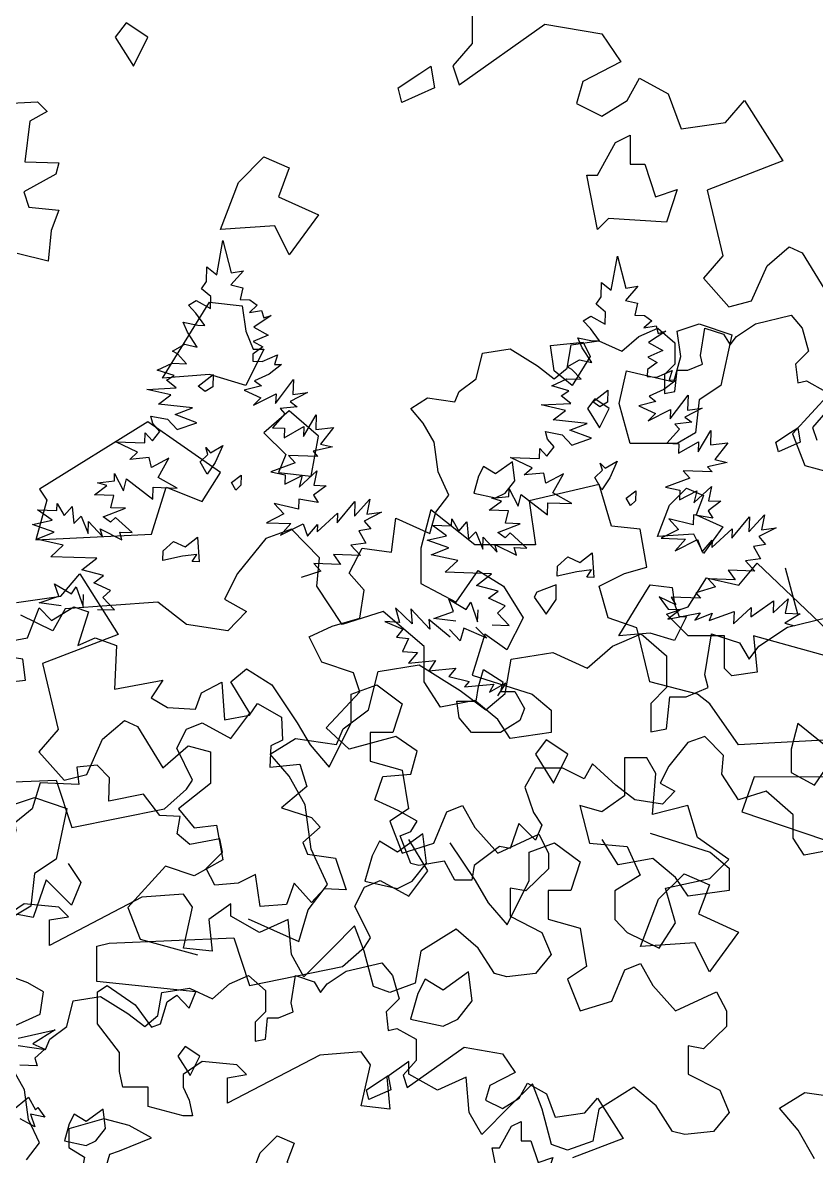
# Model space of a CAD drawing. Header units: inches. Extents: x -11 to 128, y 7 to 56.
# Drawn here: x 61.668 to 62.057, y 22.511 to 23.067 of the extents above; entities that cross this region are included whole.
import ezdxf

# ---------------------------------------------------------------- set-up
doc = ezdxf.new("R2010")
doc.units = ezdxf.units.IN
doc.header["$MEASUREMENT"] = 0
doc.layers.add('CAY', color=94, linetype='Continuous')
doc.layers.add('CAY-3', color=61, linetype='Continuous')
picture_1 = doc.add_image_def('image1.jpg', size_in_pixel=(1680, 1093))

# ---------------------------------------------------------------- blocks, each defined once
blk = doc.blocks.new('A$C76451831')
at = {"layer": 'CAY'}
for p, q in [((2471.8, 2031.9), (2478.5, 2069.3)), ((2478.5, 2069.3), (2487.7, 2034.1)), ((2460.6, 2024.6), (2461.2, 2040.4)), ((2461.2, 2040.4), (2471.8, 2031.9)), ((2500.9, 2036.3), (2487.3, 2020.9)), ((2487.7, 2034.1), (2500.9, 2036.3)), ((2455.4, 2016.6), (2460.6, 2024.6)), ((2487.3, 2020.9), (2500.3, 2017.8)), ((2500.3, 2017.8), (2497.6, 2004.7)), ((2465.5, 2008.1), (2455.4, 2016.6)), ((2465, 1995), (2465.5, 2008.1)), ((2441.2, 1998.5), (2449.5, 2003.7)), ((2449, 1990.1), (2441.2, 1998.5)), ((2449.5, 2003.7), (2465, 1995)), ((2497.6, 2004.7), (2508, 2004.3)), ((2515.9, 1998.6), (2507.5, 1990.8)), ((2507.5, 1990.8), (2520.7, 1993)), ((2508, 2004.3), (2515.9, 1998.6)), ((2520.7, 1993), (2523.1, 1984.8)), ((2459, 1976.6), (2449, 1990.1)), ((2531.4, 1987.2), (2512.4, 1974.7)), ((2523.1, 1984.8), (2531.4, 1987.2)), ((2435.1, 1980.1), (2451.3, 1976.8)), ((2440.1, 1969.1), (2435.1, 1980.1)), ((2450.4, 1952.9), (2440.1, 1969.1)), ((2451.3, 1976.8), (2459, 1976.6)), ((2512.4, 1974.7), (2527.9, 1966)), ((2423.5, 1948.4), (2437, 1956)), ((2437, 1956), (2450.4, 1952.9)), ((2527.9, 1966), (2511.8, 1958.9)), ((2511.8, 1958.9), (2522, 1953.1)), ((2428.9, 1945.4), (2423.5, 1948.4)), ((2438.9, 1934.7), (2428.9, 1945.4)), ((2511.3, 1945.3), (2511.1, 1937.6)), ((2522, 1953.1), (2511.3, 1945.3)), ((2521.5, 1937.2), (2538.1, 1944.4)), ((2538.1, 1944.4), (2535, 1934)), ((2407, 1927.6), (2423.1, 1935.2)), ((2423.1, 1935.2), (2438.9, 1934.7)), ((2511.1, 1937.6), (2521.5, 1937.2)), ((2542.7, 1933.8), (2529.2, 1923.4)), ((2535, 1934), (2542.7, 1933.8)), ((2425.3, 1922), (2407, 1927.6)), ((2417, 1916.8), (2425.3, 1922)), ((2529.2, 1923.4), (2513.1, 1916.2)), ((2395.4, 1906.7), (2427.6, 1908.3)), ((2421.9, 1900.8), (2395.4, 1906.7)), ((2427.6, 1908.3), (2417, 1916.8)), ((2520.6, 1910.5), (2501.8, 1905.7)), ((2513.1, 1916.2), (2520.6, 1910.5)), ((2536.2, 1891.4), (2555.7, 1917.4)), ((2555.7, 1917.4), (2555.1, 1901.1)), ((2408.4, 1890.4), (2421.9, 1900.8)), ((2501.8, 1905.7), (2520.1, 1897.4)), ((2512.1, 1889.5), (2536.6, 1901.8)), ((2520.1, 1897.4), (2512.1, 1889.5)), ((2536.6, 1901.8), (2536.2, 1891.4)), ((2571.1, 1903.3), (2552.1, 1893.5)), ((2555.1, 1901.1), (2571.1, 1903.3)), ((2445.4, 1886.4), (2408.4, 1890.4)), ((2426.6, 1879.3), (2445.4, 1886.4)), ((2559.6, 1887.8), (2541, 1885.8)), ((2541, 1885.8), (2546.2, 1880.1)), ((2552.1, 1893.5), (2559.6, 1887.8)), ((2402.2, 1869.3), (2399.8, 1877.6)), ((2399.8, 1877.6), (2418.2, 1874.2)), ((2409.6, 1860.9), (2402.2, 1869.3)), ((2418.2, 1874.2), (2428.7, 1862.9)), ((2450.3, 1870.4), (2426.6, 1879.3)), ((2428.7, 1862.9), (2450.3, 1870.4)), ((2546.2, 1880.1), (2532.6, 1864.8)), ((2566.7, 1855.4), (2580.6, 1878.9)), ((2580.6, 1878.9), (2580.1, 1863.1)), ((2393.3, 1848.3), (2393.7, 1859.2)), ((2393.7, 1859.2), (2401.6, 1850.7)), ((2401.6, 1850.7), (2409.6, 1860.9)), ((2532.6, 1864.8), (2545.7, 1864.3)), ((2545.3, 1853.9), (2567, 1866.3)), ((2545.7, 1864.3), (2545.3, 1853.9)), ((2567, 1866.3), (2566.7, 1855.4)), ((2580.1, 1863.1), (2599.2, 1865.2)), ((2599.2, 1865.2), (2585, 1847.1)), ((2361.6, 1849.4), (2393.3, 1848.3)), ((2385.3, 1838.2), (2361.6, 1849.4)), ((2585, 1847.1), (2598.4, 1843.9)), ((2376.8, 1830.3), (2385.3, 1838.2)), ((2398.2, 1832.3), (2376.8, 1830.3)), ((2400.5, 1821.3), (2398.2, 1832.3)), ((2581.8, 1833.6), (2550.1, 1834.7)), ((2550.1, 1834.7), (2557.5, 1826.7)), ((2598.4, 1843.9), (2577, 1839.2)), ((2577, 1839.2), (2581.8, 1833.6)), ((2419.5, 1831.5), (2400.5, 1821.3)), ((2407.9, 1810.6), (2419.5, 1831.5)), ((2557.5, 1826.7), (2530.9, 1816.8)), ((2360.1, 1806.9), (2360.4, 1815)), ((2360.4, 1815), (2370.2, 1796.1)), ((2370.2, 1796.1), (2373.4, 1809.1)), ((2373.4, 1809.1), (2402, 1786.8)), ((2428.8, 1799), (2407.9, 1810.6)), ((2530.9, 1816.8), (2546.6, 1813.5)), ((2546.6, 1813.5), (2546.3, 1803.1)), ((2546.3, 1803.1), (2565.2, 1812.8)), ((2562, 1799.8), (2581.2, 1817.7)), ((2565.2, 1812.8), (2562, 1799.8)), ((2581.2, 1817.7), (2577.9, 1802)), ((2338.3, 1791.8), (2351.8, 1801.7)), ((2341.5, 1804.8), (2360.1, 1806.9)), ((2351.8, 1801.7), (2341.5, 1804.8)), ((2402, 1786.8), (2402.5, 1799.9)), ((2402.5, 1799.9), (2428.8, 1799)), ((2591.5, 1801.5), (2577.6, 1791.1)), ((2577.9, 1802), (2591.5, 1801.5)), ((2297.4, 1774.6), (2297.7, 1782.3)), ((2297.7, 1782.3), (2305.3, 1768.9)), ((2359.6, 1791), (2338.3, 1791.8)), ((2356.4, 1777.5), (2359.6, 1791)), ((2561.2, 1775.8), (2534.7, 1782.2)), ((2534.7, 1782.2), (2545.1, 1770.9)), ((2561.5, 1786.7), (2561.2, 1775.8)), ((2582.7, 1783.2), (2561.5, 1786.7)), ((2577.6, 1791.1), (2582.7, 1783.2)), ((2603.3, 1761.2), (2622.6, 1784.5)), ((2622.1, 1768.2), (2639, 1786.7)), ((2622.6, 1784.5), (2622.1, 1768.2)), ((2639, 1786.7), (2635.8, 1770.5)), ((2292, 1763.9), (2276.1, 1775.3)), ((2276.1, 1775.3), (2297.4, 1774.6)), ((2305.3, 1768.9), (2313.9, 1779)), ((2313.9, 1779), (2315.9, 1760.3)), ((2347.9, 1767.4), (2372.2, 1777)), ((2372.2, 1777), (2356.4, 1777.5)), ((2545.1, 1770.9), (2526.2, 1761.2)), ((2581.6, 1751.1), (2603.6, 1771.6)), ((2603.6, 1771.6), (2603.3, 1761.2)), ((2651.7, 1772.6), (2632.8, 1762.9)), ((2635.8, 1770.5), (2651.7, 1772.6)), ((2270.6, 1759.2), (2292, 1763.9)), ((2294.3, 1750.7), (2270.6, 1759.2)), ((2315.9, 1760.3), (2323.9, 1768.2)), ((2323.9, 1768.2), (2331.4, 1749.4)), ((2331.4, 1749.4), (2331.9, 1762.5)), ((2331.9, 1762.5), (2347.1, 1746.1)), ((2355.9, 1761.7), (2347.9, 1767.4)), ((2361.5, 1766.9), (2355.9, 1761.7)), ((2379.5, 1750.4), (2361.5, 1766.9)), ((2526.2, 1761.2), (2552.9, 1760.2)), ((2552.9, 1760.2), (2541.6, 1747.5)), ((2541.6, 1747.5), (2566, 1759.8)), ((2566, 1759.8), (2571, 1746.5)), ((2571, 1746.5), (2581.9, 1759.2)), ((2581.9, 1759.2), (2581.6, 1751.1)), ((2632.8, 1762.9), (2640.2, 1754.5)), ((2275, 1743.2), (2294.3, 1750.7)), ((2347.1, 1746.1), (2344.7, 1754.4)), ((2344.7, 1754.4), (2368.3, 1742.7)), ((2365.9, 1750.9), (2379.5, 1750.4)), ((2368.3, 1742.7), (2365.9, 1750.9)), ((2640.2, 1754.5), (2627, 1752.2)), ((2627, 1752.2), (2634.6, 1738.8)), ((2304.2, 1736.7), (2275, 1743.2)), ((2290.6, 1724.1), (2304.2, 1736.7)), ((2634.6, 1738.8), (2618.3, 1736.6)), ((2618.3, 1736.6), (2628.7, 1725.4)), ((1870.8, 1698), (1891.4, 1722.2)), ((1891.4, 1722.2), (1933.3, 1656.1)), ((2340.9, 1722.3), (2290.6, 1724.1)), ((2324.6, 1709.7), (2340.9, 1722.3)), ((2628.7, 1725.4), (2599.3, 1726.4)), ((2599.3, 1726.4), (2607.1, 1715.7)), ((2348.4, 1703.5), (2324.6, 1709.7)), ((2585.5, 1708.3), (2564, 1701.4)), ((2577.7, 1716.8), (2585.5, 1708.3)), ((2607.1, 1715.7), (2577.7, 1716.8)), ((1822.5, 1690.9), (1870.8, 1698)), ((2337.7, 1695.7), (2348.4, 1703.5)), ((2356, 1687.3), (2337.7, 1695.7)), ((2524, 1697.3), (2533.9, 1683.8)), ((2542.3, 1688.5), (2524, 1697.3)), ((2569.2, 1695.7), (2537.1, 1696.9)), ((2537.1, 1696.9), (2542.3, 1688.5)), ((2564, 1701.4), (2569.2, 1695.7)), ((2236.3, 1685.2), (2240.6, 1669.3)), ((2254.4, 1667.9), (2236.3, 1685.2)), ((2252.8, 1684.1), (2254.4, 1667.9)), ((2273.6, 1662), (2252.8, 1684.1)), ((2294.6, 1694.5), (2313.2, 1683.4)), ((2299.6, 1681.1), (2294.6, 1694.5)), ((2313.2, 1683.4), (2318.5, 1691.4)), ((2318.5, 1691.4), (2325.9, 1669.8)), ((2347.5, 1679.5), (2356, 1687.3)), ((2547.5, 1683.4), (2533.6, 1673)), ((2533.9, 1683.8), (2547.5, 1683.4)), ((2605.4, 1667.7), (2624.6, 1685.6)), ((2624.3, 1675.2), (2648.9, 1693)), ((2624.6, 1685.6), (2624.3, 1675.2)), ((2648.4, 1679.8), (2664.8, 1695.1)), ((2648.9, 1693), (2648.4, 1679.8)), ((2664.8, 1695.1), (2661.6, 1679.4)), ((2272.6, 1672.4), (2273.6, 1662)), ((2295.9, 1653.3), (2272.6, 1672.4)), ((2278, 1673.7), (2299.6, 1681.1)), ((2301.9, 1670.6), (2278, 1673.7)), ((2325.9, 1669.8), (2326.4, 1682.9)), ((2360.2, 1665.9), (2347.5, 1679.5)), ((2533.6, 1673), (2568.7, 1679.9)), ((2568.7, 1679.9), (2563, 1671.9)), ((2563, 1671.9), (2581.8, 1679.4)), ((2578.8, 1671.4), (2605.9, 1681.3)), ((2581.8, 1679.4), (2578.8, 1671.4)), ((2605.9, 1681.3), (2605.4, 1667.7)), ((2677.9, 1678.8), (2661.2, 1668.5)), ((2661.6, 1679.4), (2677.9, 1678.8)), ((2664.3, 1664.1), (2722.6, 1678.3)), ((2224.6, 1670.4), (2244.1, 1661.9)), ((2240.6, 1669.3), (2224.6, 1670.4)), ((2244.1, 1661.9), (2237.2, 1653)), ((2306.7, 1649.3), (2295.1, 1661.4)), ((2310.8, 1662.9), (2306.7, 1649.3)), ((2336, 1652.2), (2310.8, 1662.9)), ((2323.9, 1664.2), (2336, 1652.2)), ((2341.7, 1666.5), (2360.2, 1665.9)), ((2633, 1643.5), (2664.3, 1664.1)), ((2661.2, 1668.5), (2672, 1665.4)), ((1933.3, 1656.1), (1850.8, 1624.3)), ((2237.2, 1653), (2250.5, 1651.6)), ((2250.5, 1651.6), (2243.7, 1637.7)), ((2473.2, 1643.5), (2504.5, 1657)), ((2504.5, 1657), (2532.2, 1632.9)), ((2574, 1612.2), (2581.1, 1657)), ((2581.1, 1657), (2611.8, 1647)), ((2611.8, 1647), (2622.4, 1629.3)), ((2243.7, 1637.7), (2260.2, 1636.6)), ((2260.2, 1636.6), (2250.4, 1624.7)), ((2362.4, 1629.3), (2407.8, 1636.4)), ((2407.8, 1636.4), (2445.5, 1619.3)), ((2445.5, 1619.3), (2473.2, 1643.5)), ((2622.4, 1629.3), (2633, 1643.5)), ((1850.8, 1624.3), (1867.9, 1552.3)), ((2217.3, 1615.8), (2262.1, 1622.8)), ((2250.4, 1624.7), (2279.7, 1627.6)), ((2262.1, 1622.8), (2306.9, 1595.1)), ((2279.7, 1627.6), (2272.6, 1616.4)), ((2355.9, 1591.6), (2362.4, 1629.3)), ((2532.2, 1632.9), (2532.2, 1598.1)), ((2206.7, 1573.9), (2217.3, 1615.8)), ((2272.6, 1616.4), (2301.9, 1619.3)), ((2301.9, 1619.3), (2294.6, 1610.4)), ((2294.6, 1610.4), (2316.5, 1604.8)), ((2577.6, 1598.1), (2574, 1612.2)), ((2316.5, 1604.8), (2311.6, 1598.8)), ((2311.6, 1598.8), (2343.6, 1601.9)), ((2339, 1593.3), (2356.7, 1603.2)), ((2343.6, 1601.9), (2339, 1593.3)), ((2356.7, 1603.2), (2347.6, 1589.1)), ((2532.2, 1598.1), (2515.1, 1580.9)), ((2553.4, 1588), (2577.6, 1598.1)), ((2306.9, 1595.1), (2334.7, 1573.9)), ((2334.7, 1573.9), (2355.9, 1591.6)), ((2532.2, 1553.2), (2535.7, 1588)), ((2535.7, 1588), (2553.4, 1588)), ((2179, 1553.2), (2206.7, 1573.9)), ((2515.1, 1580.9), (2515.1, 1549.7)), ((1916.2, 1541.7), (1940.4, 1562.3)), ((1940.4, 1562.3), (1954.5, 1555.8)), ((1867.9, 1552.3), (1846.6, 1528.1)), ((1954.5, 1555.8), (1982.2, 1510.4)), ((2171.9, 1536.1), (2179, 1553.2)), ((2515.1, 1549.7), (2532.2, 1553.2)), ((1899.1, 1503.3), (1916.2, 1541.7)), ((2099.4, 1525.5), (2127.1, 1542.6)), ((2127.1, 1542.6), (2171.9, 1536.1)), ((1846.6, 1528.1), (1874.3, 1496.9)), ((1982.2, 1510.4), (2010, 1534.6)), ((2010, 1534.6), (2034.1, 1528.1)), ((2034.1, 1528.1), (2034.1, 1493.3)), ((2120, 1501.3), (2099.4, 1525.5)), ((1874.3, 1496.9), (1899.1, 1503.3)), ((2137.7, 1470.1), (2120, 1501.3)), ((2034.1, 1493.3), (1999.3, 1465.6)), ((1999.3, 1465.6), (2016.4, 1445)), ((2144.2, 1421.7), (2137.7, 1470.1)), ((2016.4, 1445), (2040.6, 1447.9)), ((2040.6, 1447.9), (2047.7, 1410.1)), ((2161.9, 1383.3), (2144.2, 1421.7)), ((1985.2, 1403.1), (1943.9, 1358.2)), ((2016.4, 1392.5), (1985.2, 1403.1)), ((2047.7, 1410.1), (2016.4, 1392.5)), ((2140.7, 1355.6), (2161.9, 1383.3)), ((1943.9, 1358.2), (1957.5, 1323.4)), ((2130.6, 1320.8), (2140.7, 1355.6)), ((2075.2, 1345.6), (2130.6, 1320.8)), ((1957.5, 1323.4), (2020, 1306.3)), ((5943, 1269.4), (5949.7, 1306.8)), ((5949.7, 1306.8), (5958.9, 1271.5)), ((5931.9, 1262.1), (5932.4, 1277.9)), ((5932.4, 1277.9), (5943, 1269.4)), ((5972.1, 1273.8), (5958.5, 1258.4)), ((5958.9, 1271.5), (5972.1, 1273.8)), ((5926.6, 1254.1), (5931.9, 1262.1)), ((5936.7, 1245.6), (5926.6, 1254.1)), ((5958.5, 1258.4), (5971.5, 1255.2)), ((5971.5, 1255.2), (5968.8, 1242.2)), ((5912.4, 1236), (5920.7, 1241.1)), ((5920.7, 1241.1), (5936.3, 1232.4)), ((5936.3, 1232.4), (5936.7, 1245.6)), ((5968.8, 1242.2), (5979.2, 1241.8)), ((5979.2, 1241.8), (5987.1, 1236.1)), ((5920.2, 1227.6), (5912.4, 1236)), ((5930.2, 1214.1), (5920.2, 1227.6)), ((5987.1, 1236.1), (5978.7, 1228.2)), ((5978.7, 1228.2), (5991.9, 1230.5)), ((5991.9, 1230.5), (5994.4, 1222.3)), ((5906.3, 1217.6), (5922.5, 1214.3)), ((5911.3, 1206.6), (5906.3, 1217.6)), ((5922.5, 1214.3), (5930.2, 1214.1)), ((6002.6, 1224.7), (5983.6, 1212.2)), ((5994.4, 1222.3), (6002.6, 1224.7)), ((5921.6, 1190.3), (5911.3, 1206.6)), ((5999.1, 1203.5), (5983, 1196.4)), ((5983.6, 1212.2), (5999.1, 1203.5)), ((5894.8, 1185.8), (5908.2, 1193.5)), ((5908.2, 1193.5), (5921.6, 1190.3)), ((5993.3, 1190.6), (5982.6, 1182.8)), ((5983, 1196.4), (5993.3, 1190.6)), ((5900.1, 1182.9), (5894.8, 1185.8)), ((5910.1, 1172.2), (5900.1, 1182.9)), ((5982.6, 1182.8), (5982.3, 1175.1)), ((5992.7, 1174.7), (6009.3, 1181.8)), ((6009.3, 1181.8), (6006.2, 1171.5)), ((5878.2, 1165.1), (5894.3, 1172.7)), ((5896.6, 1159.5), (5878.2, 1165.1)), ((5894.3, 1172.7), (5910.1, 1172.2)), ((5982.3, 1175.1), (5992.7, 1174.7)), ((6013.9, 1171.3), (6000.4, 1160.8)), ((6006.2, 1171.5), (6013.9, 1171.3)), ((5888.2, 1154.3), (5896.6, 1159.5)), ((5898.8, 1145.8), (5888.2, 1154.3)), ((6000.4, 1160.8), (5984.3, 1153.7)), ((5984.3, 1153.7), (5991.8, 1148)), ((6007.4, 1128.9), (6026.9, 1154.9)), ((6026.9, 1154.9), (6026.3, 1138.6)), ((5866.6, 1144.2), (5898.8, 1145.8)), ((5893.1, 1138.3), (5866.6, 1144.2)), ((5991.8, 1148), (5973, 1143.2)), ((5973, 1143.2), (5991.3, 1134.9)), ((5983.3, 1127), (6007.8, 1139.3)), ((6007.8, 1139.3), (6007.4, 1128.9)), ((6042.3, 1140.8), (6023.3, 1131)), ((6026.3, 1138.6), (6042.3, 1140.8)), ((5879.6, 1127.9), (5893.1, 1138.3)), ((5916.6, 1123.9), (5879.6, 1127.9)), ((5991.3, 1134.9), (5983.3, 1127)), ((6023.3, 1131), (6030.9, 1125.3)), ((5871, 1115), (5889.4, 1111.7)), ((5873.4, 1106.8), (5871, 1115)), ((5897.8, 1116.8), (5916.6, 1123.9)), ((5921.5, 1107.8), (5897.8, 1116.8)), ((6017.4, 1117.6), (6003.8, 1102.2)), ((6030.9, 1125.3), (6012.2, 1123.3)), ((6012.2, 1123.3), (6017.4, 1117.6)), ((6037.9, 1092.9), (6051.8, 1116.4)), ((6051.8, 1116.4), (6051.3, 1100.6)), ((5880.8, 1098.4), (5873.4, 1106.8)), ((5889.4, 1111.7), (5899.9, 1100.4)), ((5899.9, 1100.4), (5921.5, 1107.8)), ((6003.8, 1102.2), (6016.9, 1101.8)), ((6016.5, 1091.4), (6038.3, 1103.8)), ((6016.9, 1101.8), (6016.5, 1091.4)), ((6038.3, 1103.8), (6037.9, 1092.9)), ((6051.3, 1100.6), (6070.4, 1102.6)), ((6070.4, 1102.6), (6056.2, 1084.5)), ((5864.5, 1085.8), (5864.9, 1096.7)), ((5864.9, 1096.7), (5872.8, 1088.2)), ((5872.8, 1088.2), (5880.8, 1098.4)), ((5856.5, 1075.7), (5832.8, 1086.9)), ((5832.8, 1086.9), (5864.5, 1085.8)), ((6069.6, 1081.4), (6048.2, 1076.7)), ((6056.2, 1084.5), (6069.6, 1081.4)), ((5848, 1067.8), (5856.5, 1075.7)), ((5869.4, 1069.8), (5848, 1067.8)), ((5871.7, 1058.8), (5869.4, 1069.8)), ((5890.7, 1069), (5871.7, 1058.8)), ((5879.1, 1048.1), (5890.7, 1069)), ((6053, 1071.1), (6021.3, 1072.2)), ((6021.3, 1072.2), (6028.7, 1064.2)), ((6048.2, 1076.7), (6053, 1071.1)), ((5831.4, 1044.3), (5831.6, 1052.5)), ((5831.6, 1052.5), (5841.4, 1033.6)), ((6028.7, 1064.2), (6002.1, 1054.3)), ((6002.1, 1054.3), (6017.8, 1051)), ((6033.2, 1037.3), (6052.4, 1055.2)), ((6052.4, 1055.2), (6049.1, 1039.5)), ((5812.7, 1042.3), (5831.4, 1044.3)), ((5823, 1039.2), (5812.7, 1042.3)), ((5841.4, 1033.6), (5844.6, 1046.6)), ((5844.6, 1046.6), (5873.3, 1024.3)), ((5900, 1036.5), (5879.1, 1048.1)), ((6017.8, 1051), (6017.5, 1040.6)), ((6017.5, 1040.6), (6036.4, 1050.3)), ((6036.4, 1050.3), (6033.2, 1037.3)), ((5809.5, 1029.2), (5823, 1039.2)), ((5830.8, 1028.5), (5809.5, 1029.2)), ((5827.6, 1015), (5830.8, 1028.5)), ((5873.3, 1024.3), (5873.7, 1037.4)), ((5873.7, 1037.4), (5900, 1036.5)), ((6062.7, 1039), (6048.8, 1028.6)), ((6048.8, 1028.6), (6053.9, 1020.7)), ((6049.1, 1039.5), (6062.7, 1039)), ((5768.6, 1012.1), (5768.9, 1019.8)), ((5768.9, 1019.8), (5776.6, 1006.4)), ((5776.6, 1006.4), (5785.1, 1016.5)), ((5785.1, 1016.5), (5787.1, 997.8)), ((5843.5, 1014.5), (5827.6, 1015)), ((6005.9, 1019.7), (6016.3, 1008.4)), ((6032.4, 1013.3), (6005.9, 1019.7)), ((6032.8, 1024.2), (6032.4, 1013.3)), ((6053.9, 1020.7), (6032.8, 1024.2)), ((6074.5, 998.7), (6093.9, 1022)), ((6093.3, 1005.7), (6110.2, 1024.2)), ((6093.9, 1022), (6093.3, 1005.7)), ((6110.2, 1024.2), (6107, 1008)), ((5747.3, 1012.8), (5768.6, 1012.1)), ((5763.2, 1001.4), (5747.3, 1012.8)), ((5787.1, 997.8), (5795.1, 1005.7)), ((5795.1, 1005.7), (5802.6, 986.9)), ((5819.1, 1004.9), (5843.5, 1014.5)), ((5827.1, 999.2), (5819.1, 1004.9)), ((5832.7, 1004.4), (5827.1, 999.2)), ((5850.7, 987.9), (5832.7, 1004.4)), ((6016.3, 1008.4), (5997.4, 998.7)), ((6052.8, 988.6), (6074.8, 1009.1)), ((6074.8, 1009.1), (6074.5, 998.7)), ((6122.9, 1010.1), (6104, 1000.4)), ((6107, 1008), (6122.9, 1010.1)), ((5741.8, 996.7), (5763.2, 1001.4)), ((5765.5, 988.2), (5741.8, 996.7)), ((5802.6, 986.9), (5803.1, 1000)), ((5803.1, 1000), (5818.4, 983.6)), ((5818.4, 983.6), (5815.9, 991.8)), ((5815.9, 991.8), (5839.5, 980.1)), ((5997.4, 998.7), (6024.1, 997.7)), ((6024.1, 997.7), (6012.8, 985)), ((6012.8, 985), (6037.3, 997.3)), ((6037.3, 997.3), (6042.2, 983.9)), ((6042.2, 983.9), (6053.1, 996.7)), ((6053.1, 996.7), (6052.8, 988.6)), ((6111.4, 992), (6098.2, 989.7)), ((6104, 1000.4), (6111.4, 992)), ((5746.2, 980.7), (5765.5, 988.2)), ((5775.4, 974.2), (5746.2, 980.7)), ((5839.5, 980.1), (5837.1, 988.4)), ((5837.1, 988.4), (5850.7, 987.9)), ((6098.2, 989.7), (6105.9, 976.3)), ((5761.9, 961.5), (5775.4, 974.2)), ((6105.9, 976.3), (6089.5, 974.1)), ((6089.5, 974.1), (6099.9, 962.9)), ((5812.1, 959.8), (5761.9, 961.5)), ((5795.8, 947.2), (5812.1, 959.8)), ((6078.3, 953.2), (6048.9, 954.2)), ((6048.9, 954.2), (6056.8, 945.8)), ((6070.5, 963.9), (6078.3, 953.2)), ((6099.9, 962.9), (6070.5, 963.9)), ((5819.6, 940.9), (5795.8, 947.2)), ((5808.9, 933.2), (5819.6, 940.9)), ((6056.8, 945.8), (6035.2, 938.9)), ((5770.8, 918.6), (5765.8, 931.9)), ((5765.8, 931.9), (5784.4, 920.9)), ((5784.4, 920.9), (5789.7, 928.8)), ((5789.7, 928.8), (5797.1, 907.3)), ((5827.2, 924.8), (5808.9, 933.2)), ((5749.2, 911.2), (5770.8, 918.6)), ((5797.1, 907.3), (5797.6, 920.4)), ((5818.7, 916.9), (5827.2, 924.8)), ((5831.4, 903.4), (5818.7, 916.9)), ((5773.1, 908.1), (5749.2, 911.2)), ((5812.9, 904), (5831.4, 903.4)), ((5726.2, 435.9), (5766.8, 445)), ((5766.8, 445), (5742.3, 429.9)), ((5742.3, 429.9), (5755.2, 424.1)), ((5755.2, 424.1), (5744.5, 414)), ((5744.5, 414), (5746.9, 405.8)), ((5746.9, 405.8), (5727.9, 406.4)), ((5712.8, 351.2), (5737.6, 371.6)), ((5737.6, 371.6), (5745.2, 357.8)), ((5745.2, 357.8), (5747.6, 360.4)), ((5747.6, 360.4), (5755.4, 349.7)), ((5744.6, 339.2), (5728.6, 347.9)), ((5755.4, 349.7), (5739.6, 353)), ((5739.6, 353), (5744.6, 339.2))]:
    blk.add_line(p, q, dxfattribs=at)
for points in [[(2451.7, 1910.2), (2468, 1922.8), (2467.5, 1909.6), (2459.2, 1904.5)], [(2453.8, 1827.6), (2462.2, 1835.5), (2459.8, 1843.3), (2465, 1837.6), (2478.4, 1845.3), (2470.1, 1827), (2461.5, 1814.2)], [(2452.7, 1718.4), (2445, 1718.7), (2450.2, 1726.6), (2434.3, 1724.5), (2412.8, 1719.8), (2413.2, 1730.7), (2424.4, 1740.7), (2437.4, 1734.8), (2450.9, 1745.2)], [(2424.5, 1525.4), (2400.8, 1541.2), (2388.9, 1525.4), (2408.7, 1493.7)], [(1754.8, 1391.1), (1762.7, 1426.7), (1814.2, 1414.8), (1822.1, 1442.6), (1818.1, 1470.3), (1841.9, 1478.2), (1877.5, 1466.3), (1865.7, 1410.9), (1841.9, 1395), (1837.9, 1359.4), (1818.1, 1347.5), (1766.7, 1347.5)], [(2270.1, 1406.6), (2266.2, 1438.3), (2238.4, 1418.5), (2218.7, 1430.3), (2210.7, 1414.5), (2202.8, 1386.8), (2238.4, 1378.9), (2254.3, 1386.8)], [(2523.5, 1367), (2551.2, 1394.7), (2578.9, 1382.8), (2567, 1351.1), (2610.6, 1331.3), (2578.9, 1287.8), (2563.1, 1319.5), (2503.7, 1315.5)], [(2022.5, 1195.9), (2006.6, 1206.4), (1998.7, 1195.9), (2011.9, 1174.8)], [(2220.4, 1169.5), (2228.3, 1174.8), (2231, 1158.9), (2207.2, 1148.4), (2204.6, 1158.9)], [(5922.9, 1147.7), (5939.2, 1160.3), (5938.7, 1147.1), (5930.4, 1142)], [(1919.5, 1116.7), (1916.9, 1137.8), (1898.4, 1124.6), (1885.2, 1132.5), (1880, 1122), (1874.7, 1103.5), (1898.4, 1098.2), (1909, 1103.5)], [(2362.9, 1119.3), (2373.5, 1124.6), (2373.5, 1103.5), (2384.1, 1103.5), (2392, 1079.7), (2407.8, 1085), (2399.9, 1061.2), (2357.7, 1063.9), (2349.7, 1055.9), (2341.8, 1095.6), (2349.7, 1095.6)], [(2088.5, 1090.3), (2106.9, 1108.8), (2125.4, 1100.8), (2117.5, 1079.7), (2146.5, 1066.5), (2125.4, 1037.5), (2114.9, 1058.6), (2075.3, 1055.9)], [(5925, 1065.1), (5933.4, 1073), (5931, 1080.8), (5936.2, 1075.1), (5949.6, 1082.8), (5941.3, 1064.5), (5932.7, 1051.7)], [(5923.9, 955.9), (5916.2, 956.2), (5921.4, 964.1), (5905.5, 962), (5884.1, 957.3), (5884.4, 968.1), (5895.7, 978.2), (5908.6, 972.3), (5922.1, 982.7)]]:
    blk.add_lwpolyline(points, close=True, dxfattribs=at)
for points in [[(2492.6, 1796.8), (2487.9, 1805.1), (2498.6, 1812.9), (2498.2, 1802), (2492.6, 1796.8)], [(5704.1, 1456), (5747.4, 1458.1), (5757.9, 1447.5), (5738.9, 1437), (5733.7, 1392.7), (5770.6, 1391.6), (5767.4, 1379), (5732.6, 1360), (5737.9, 1343.1), (5770.6, 1340), (5762.2, 1317.8), (5759, 1284.1), (5725.2, 1292.5)], [(1833.2, 1082.7), (1847.4, 1101.2), (1835.6, 1126.7), (1831.3, 1159), (1819.5, 1179.8)], [(1824.2, 1207.4), (1854.1, 1203), (1858.8, 1214.4), (1877.3, 1228.2), (1884.3, 1256.1), (1914.2, 1260.8), (1944.1, 1242.4), (1962.6, 1228.2), (1976.7, 1240), (1981, 1265.2), (2011.3, 1269.9), (2036.5, 1258.5), (2054.9, 1274.6), (2075.8, 1283.7), (2094.3, 1267.5), (2094.3, 1244.3), (2082.9, 1232.9), (2082.9, 1212.1), (2094.3, 1214.4), (2096.6, 1237.6), (2108.4, 1237.6), (2124.5, 1244.3), (2122.2, 1253.8), (2126.9, 1283.7), (2147.3, 1277), (2154.4, 1265.2), (2161.5, 1274.6), (2182.3, 1288.4), (2221.2, 1297.8), (2233, 1283.7), (2240.1, 1258.5), (2225.9, 1244.3), (2228.3, 1223.9), (2237.7, 1225.8), (2258.6, 1214.4), (2258.6, 1191.2), (2244.4, 1175.1), (2249.1, 1161.4), (2311.2, 1205.4), (2352.9, 1198.3), (2366.7, 1177.9), (2339.1, 1163.7), (2334.4, 1147.6), (2352.9, 1138.5), (2371.4, 1149.9), (2380.4, 1166.1), (2401.2, 1154.7), (2410.7, 1129.1), (2442.9, 1133.8), (2456.7, 1149.9), (2484.6, 1105.9), (2429.6, 1084.7)], [(5963.8, 1034.3), (5959.1, 1042.6), (5969.8, 1050.4), (5969.4, 1039.5), (5963.8, 1034.3)]]:
    blk.add_lwpolyline(points, dxfattribs=at)
at = {"layer": 'CAY-3'}
for p, q in [((3334.6, 1166.8), (3334.6, 1131.9)), ((2655.3, 1139), (2683, 1156.1)), ((2683, 1156.1), (2727.8, 1149.6)), ((3320.4, 1087.1), (3413.6, 1153.2)), ((3413.6, 1153.2), (3476.1, 1142.6)), ((2676, 1114.8), (2655.3, 1139)), ((3476.1, 1142.6), (3496.7, 1111.9)), ((3334.6, 1131.9), (3313.3, 1107.8)), ((2693.6, 1083.6), (2676, 1114.8)), ((3313.3, 1107.8), (3320.4, 1087.1)), ((3496.7, 1111.9), (3455.4, 1090.7)), ((3455.4, 1090.7), (3448.4, 1066.5)), ((3503.8, 1070), (3517.3, 1094.2)), ((3517.3, 1094.2), (3548.6, 1077.1)), ((3548.6, 1077.1), (3562.7, 1038.8)), ((3448.4, 1066.5), (3476.1, 1052.9)), ((3476.1, 1052.9), (3503.8, 1070)), ((3611.1, 1045.8), (3631.7, 1070)), ((3631.7, 1070), (3673.6, 1003.9)), ((3562.7, 1038.8), (3611.1, 1045.8)), ((3673.6, 1003.9), (3591, 972.1)), ((3591, 972.1), (3608.1, 900.1)), ((6577.4, 899), (6564.2, 949.2)), ((3656.5, 889.5), (3680.7, 910.2)), ((3680.7, 910.2), (3694.8, 903.7)), ((3694.8, 903.7), (3722.5, 858.3)), ((3608.1, 900.1), (3586.9, 875.9)), ((3639.4, 851.2), (3656.5, 889.5)), ((3586.9, 875.9), (3614.6, 844.7)), ((3614.6, 844.7), (3639.4, 851.2)), ((3725.5, 750.9), (3684.2, 706.1)), ((3684.2, 706.1), (3697.8, 671.3)), ((3697.8, 671.3), (3760.3, 654.2)), ((6416.3, 659.8), (6481.8, 639.1)), ((3473.1, 650.6), (3396.5, 632.9)), ((3486.7, 605.2), (3473.1, 650.6)), ((6173.4, 618.5), (6152.8, 652.7)), ((6197.6, 649.2), (6225.3, 607.9)), ((6284.2, 639.1), (6312, 649.2)), ((6312, 649.2), (6339.7, 628.5)), ((6381.5, 625), (6363.8, 652.7)), ((3396.5, 632.9), (3403.5, 584.6)), ((6284.2, 607.9), (6284.2, 639.1)), ((6419.3, 632.1), (6381.5, 625)), ((6444, 611.4), (6419.3, 632.1)), ((6481.8, 639.1), (6502.4, 621.4)), ((3289.2, 622.9), (3278.5, 581)), ((3337.5, 584.6), (3289.2, 622.9)), ((5780.9, 626.5), (5794.5, 605.9)), ((6339.7, 628.5), (6329.6, 597.3)), ((6502.4, 621.4), (6502.4, 597.3)), ((5756.9, 608.7), (5742.6, 567.5)), ((5766.8, 598.8), (5756.9, 608.7)), ((6104.4, 600.8), (6121.5, 607.9)), ((6121.5, 607.9), (6152.8, 590.8)), ((6152.8, 590.8), (6173.4, 618.5)), ((6225.3, 607.9), (6239.4, 583.7)), ((6260.1, 559.5), (6284.2, 607.9)), ((6457.6, 590.8), (6444, 611.4)), ((3137, 601.7), (3109.3, 591.6)), ((3167.7, 570.4), (3137, 601.7)), ((3517.9, 601.7), (3486.7, 605.2)), ((3525, 560.4), (3517.9, 601.7)), ((5784.5, 581.1), (5766.8, 598.8)), ((5794.5, 605.9), (5784.5, 581.1)), ((6093.8, 580.2), (6104.4, 600.8)), ((6304.9, 597.3), (6304.9, 566)), ((6329.6, 597.3), (6304.9, 597.3)), ((6502.4, 597.3), (6457.6, 590.8)), ((3109.3, 591.6), (3078.1, 553.3)), ((3403.5, 584.6), (3337.5, 584.6)), ((6239.4, 583.7), (6260.1, 559.5)), ((3164.8, 539.7), (3167.7, 570.4)), ((3278.5, 581), (3278.5, 542.7)), ((5742.6, 567.5), (5725.5, 571.1)), ((6110.9, 545.4), (6093.8, 580.2)), ((3500.8, 553.3), (3525, 560.4)), ((6304.9, 566), (6339.7, 556)), ((3078.1, 553.3), (3063.9, 525.6)), ((3316.9, 522), (3341, 556.8)), ((3341, 556.8), (3368.8, 539.7)), ((3473.1, 539.7), (3500.8, 553.3)), ((5825.7, 539.8), (5961.9, 545.3)), ((5961.9, 545.3), (5979, 493.4)), ((6104.4, 535.3), (6110.9, 545.4)), ((6339.7, 556), (6346.7, 514.1)), ((3192.5, 497.8), (3164.8, 539.7)), ((3278.5, 542.7), (3316.9, 522)), ((3368.8, 539.7), (3390, 504.9)), ((3483.1, 504.9), (3473.1, 539.7)), ((5812.2, 536.3), (5825.7, 539.8)), ((5812.2, 497.9), (5812.2, 536.3)), ((6080.2, 514.1), (6104.4, 535.3)), ((2991.4, 522), (2890.2, 514.9)), ((3022.7, 497.8), (2991.4, 522)), ((3063.9, 525.6), (3088.1, 512)), ((2876.6, 490.8), (2841.8, 507.9)), ((2890.2, 514.9), (2876.6, 490.8)), ((3088.1, 512), (3067.5, 490.8)), ((3237.3, 512), (3192.5, 497.8)), ((3282.1, 473.7), (3237.3, 512)), ((5979, 493.4), (6080.2, 514.1)), ((6346.7, 514.1), (6326.1, 500.5)), ((6374.5, 476.3), (6388.6, 510.6)), ((6388.6, 510.6), (6405.7, 517.6)), ((6405.7, 517.6), (6419.3, 493.4)), ((3067.5, 490.8), (3022.7, 497.8)), ((3390, 504.9), (3372.3, 470.1)), ((3514.4, 494.3), (3483.1, 504.9)), ((5920.1, 486.4), (5812.2, 497.9)), ((6326.1, 500.5), (6339.7, 465.7)), ((3348.1, 487.2), (3334.6, 442.4)), ((3372.3, 470.1), (3348.1, 487.2)), ((3528.5, 435.3), (3514.4, 494.3)), ((5812.8, 486.4), (5823.4, 493.4)), ((5812.8, 451.6), (5812.8, 486.4)), ((5823.4, 493.4), (5854, 472.2)), ((5888.8, 475.7), (5899.4, 482.8)), ((5899.4, 482.8), (5913, 468.7)), ((5913, 468.7), (5920.1, 486.4)), ((6419.3, 493.4), (6444, 465.7)), ((6444, 465.7), (6488.8, 486.4)), ((6488.8, 486.4), (6499.5, 465.7)), ((3282.1, 435.3), (3282.1, 473.7)), ((5854, 472.2), (5871.7, 448)), ((5881.7, 451.6), (5888.8, 475.7)), ((6339.7, 465.7), (6374.5, 476.3)), ((6499.5, 465.7), (6499.5, 448.6)), ((3071, 435.3), (3088.1, 449.5)), ((3088.1, 449.5), (3115.8, 431.8)), ((5836.9, 420.3), (5812.8, 451.6)), ((5871.7, 448), (5881.7, 451.6)), ((6499.5, 448.6), (6474.7, 424.4)), ((3091.6, 401.1), (3071, 435.3)), ((3299.8, 407.6), (3282.1, 435.3)), ((3334.6, 442.4), (3400, 421.8)), ((3580.4, 421.8), (3528.5, 435.3)), ((3115.8, 431.8), (3143.5, 390.5)), ((3202.5, 421.8), (3230.2, 431.8)), ((3202.5, 390.5), (3202.5, 421.8)), ((3230.2, 431.8), (3257.9, 411.1)), ((3400, 421.8), (3420.6, 404.1)), ((3594, 411.1), (3580.4, 421.8)), ((6100.9, 420.9), (6055.5, 417.4)), ((6110.9, 406.7), (6100.9, 420.9)), ((6457.6, 427.4), (6457.6, 396.7)), ((6474.7, 424.4), (6457.6, 427.4)), ((3257.9, 411.1), (3247.9, 379.9)), ((3337.5, 414.7), (3299.8, 407.6)), ((3362.3, 394), (3337.5, 414.7)), ((3625.2, 366.3), (3594, 411.1)), ((5836.9, 399.6), (5836.9, 420.3)), ((5927.1, 410.3), (5906.5, 396.1)), ((5964.9, 406.7), (5927.1, 410.3)), ((6055.5, 417.4), (5954.9, 364.8)), ((6152.8, 410.3), (6128.6, 393.2)), ((6152.8, 396.7), (6152.8, 410.3)), ((3071, 373.4), (3091.6, 401.1)), ((3420.6, 404.1), (3420.6, 379.9)), ((5840.5, 382.5), (5836.9, 399.6)), ((5906.5, 396.1), (5906.5, 382.5)), ((5954.9, 392.6), (5975.5, 396.1)), ((5975.5, 396.1), (5964.9, 406.7)), ((6100.9, 361.9), (6110.9, 406.7)), ((6184, 379), (6152.8, 396.7)), ((6457.6, 396.7), (6492.4, 379)), ((3022.7, 383.4), (3039.8, 390.5)), ((3039.8, 390.5), (3071, 373.4)), ((3143.5, 390.5), (3157.7, 366.3)), ((3178.3, 342.1), (3202.5, 390.5)), ((3375.8, 373.4), (3362.3, 394)), ((5954.9, 364.8), (5954.9, 392.6)), ((6128.6, 393.2), (6132.1, 358.4)), ((6215.3, 393.2), (6184, 379)), ((6218.8, 354.8), (6215.3, 393.2)), ((6287.8, 386.1), (6263.6, 361.9)), ((6298.4, 358.4), (6287.8, 386.1)), ((3012, 362.8), (3022.7, 383.4)), ((3223.1, 379.9), (3223.1, 348.6)), ((3247.9, 379.9), (3223.1, 379.9)), ((3420.6, 379.9), (3375.8, 373.4)), ((3748.8, 373.1), (3625.2, 366.3)), ((5868.2, 382.5), (5840.5, 382.5)), ((5868.2, 361.3), (5868.2, 382.5)), ((5906.5, 382.5), (5913, 368.4)), ((6398.6, 382.6), (6360.3, 358.4)), ((6422.8, 361.9), (6398.6, 382.6)), ((6492.4, 379), (6502.4, 354.8)), ((3029.1, 328), (3012, 362.8)), ((3157.7, 366.3), (3178.3, 342.1)), ((5906.5, 351.3), (5868.2, 361.3)), ((5913, 368.4), (5916.5, 351.3)), ((6132.1, 358.4), (6100.9, 361.9)), ((6263.6, 361.9), (6232.4, 330.6)), ((6440.5, 334.2), (6422.8, 361.9)), ((3223.1, 348.6), (3257.9, 338.6)), ((5916.5, 351.3), (5906.5, 351.3)), ((6232.4, 330.6), (6218.8, 354.8)), ((6308.4, 320), (6298.4, 358.4)), ((6360.3, 358.4), (6353.8, 323.6)), ((6502.4, 354.8), (6485.3, 334.2)), ((3257.9, 338.6), (3265, 296.7)), ((6454.1, 330.6), (6440.5, 334.2)), ((6485.3, 334.2), (6454.1, 330.6)), ((2744, 322.4), (2880.2, 328)), ((2880.2, 328), (2897.3, 276)), ((3022.7, 317.9), (3029.1, 328)), ((6353.8, 323.6), (6326.1, 313.5)), ((2998.5, 296.7), (3022.7, 317.9)), ((6326.1, 313.5), (6308.4, 320)), ((3306.9, 293.2), (3323.9, 300.2)), ((3323.9, 300.2), (3337.5, 276.1)), ((2897.3, 276), (2998.5, 296.7)), ((3265, 296.7), (3244.4, 283.1)), ((3292.7, 259), (3306.9, 293.2)), ((3244.4, 283.1), (3257.9, 248.3)), ((3337.5, 276.1), (3362.3, 248.3)), ((3362.3, 248.3), (3407.1, 269)), ((3407.1, 269), (3417.7, 248.3)), ((3257.9, 248.3), (3292.7, 259)), ((3417.7, 248.3), (3417.7, 231.2)), ((3417.7, 231.2), (3392.9, 207)), ((2973.7, 200), (2873.1, 147.5)), ((3019.1, 203.5), (2973.7, 200)), ((3029.1, 189.3), (3019.1, 203.5)), ((3375.8, 210), (3375.8, 179.3)), ((3392.9, 207), (3375.8, 210)), ((2845.4, 192.9), (2824.7, 178.7)), ((2883.1, 189.3), (2845.4, 192.9)), ((2893.7, 178.7), (2883.1, 189.3)), ((3019.1, 144.5), (3029.1, 189.3)), ((3071, 192.9), (3046.8, 175.8)), ((3071, 179.3), (3071, 192.9)), ((2873.1, 175.2), (2893.7, 178.7)), ((2873.1, 147.5), (2873.1, 175.2)), ((3046.8, 175.8), (3050.4, 141)), ((3102.3, 161.6), (3071, 179.3)), ((3133.5, 175.8), (3102.3, 161.6)), ((3137, 137.4), (3133.5, 175.8)), ((3375.8, 179.3), (3410.6, 161.6)), ((3206, 168.7), (3181.9, 144.5)), ((3216.6, 141), (3206, 168.7)), ((3316.9, 165.2), (3278.5, 141)), ((3341, 144.5), (3316.9, 165.2)), ((3410.6, 161.6), (3420.6, 137.4)), ((3050.4, 141), (3019.1, 144.5)), ((3150.6, 113.3), (3137, 137.4)), ((3181.9, 144.5), (3150.6, 113.3)), ((3226.7, 102.6), (3216.6, 141)), ((3278.5, 141), (3272.1, 106.2)), ((3358.7, 116.8), (3341, 144.5)), ((3420.6, 137.4), (3403.5, 116.8)), ((3372.3, 113.3), (3358.7, 116.8)), ((3403.5, 116.8), (3372.3, 113.3)), ((3244.4, 96.1), (3226.7, 102.6)), ((3272.1, 106.2), (3244.4, 96.1))]:
    blk.add_line(p, q, dxfattribs=at)
for points in [[(6607.6, 1118.8), (6593.5, 1102.7), (6598.2, 1088.9)], [(6609.6, 753.8), (6577.4, 779.4), (6570.3, 751.5), (6570.3, 725.9), (6595.8, 712.2), (6611.9, 735.4)], [(6609.6, 640.6), (6584.4, 635.9), (6572.6, 654.4), (6572.6, 679.9), (6542.8, 705.5), (6512.9, 696), (6494.4, 724), (6496.4, 744.4), (6475.9, 765.3), (6457.5, 758.6), (6436.6, 733), (6427.2, 714.5), (6443.3, 705.5), (6429.6, 691.3), (6399.7, 696), (6378.8, 712.2), (6353.3, 735.4), (6344.3, 719.2), (6321.1, 730.6), (6291.2, 730.6), (6279.4, 709.8), (6288.8, 682.3), (6297.9, 668.5), (6291.2, 652), (6279.4, 663.8), (6272.8, 670.4), (6263.3, 643), (6251.9, 645.3), (6224, 624.5), (6221.6, 608.3), (6203.1, 608.3), (6191.7, 629.2), (6163.8, 624.5), (6154.8, 626.8), (6143.4, 656.7), (6154.8, 661.4), (6161.9, 672.8), (6141, 684.6), (6115.5, 696), (6124.5, 721.6), (6154.8, 724), (6161.9, 749.1), (6138.7, 765.3), (6087.6, 751.5), (6062.4, 774.7), (6099.4, 814), (6092.3, 834.9), (6057.7, 846.3), (6043.9, 874.2), (6069.1, 885.6), (6099.4, 894.6), (6104.1, 924.9), (6087.6, 943.4), (6101.7, 970.9), (6134, 966.6), (6138.7, 1003.6), (6175.6, 987), (6182.3, 1010.2), (6196.5, 1028.7), (6184.7, 1054.3), (6180.3, 1086.5), (6168.5, 1107.4), (6154.8, 1123.5), (6173.3, 1134.9), (6203.1, 1130.6), (6207.9, 1142), (6226.3, 1155.7), (6233.4, 1183.7), (6263.3, 1188.4), (6293.2, 1169.9), (6311.6, 1155.7), (6325.8, 1167.5), (6330.1, 1192.7), (6360.4, 1197.4), (6385.5, 1186), (6404, 1202.1), (6424.8, 1211.2), (6443.3, 1195.1), (6443.3, 1171.9), (6431.9, 1160.5), (6431.9, 1139.6), (6443.3, 1142), (6445.7, 1165.2), (6457.5, 1165.2), (6473.6, 1171.9), (6471.2, 1181.3), (6475.9, 1211.2), (6496.4, 1204.5), (6503.5, 1192.7), (6510.5, 1202.1), (6531.4, 1215.9), (6570.3, 1225.3), (6582.1, 1211.2), (6589.1, 1186), (6575, 1171.9), (6577.4, 1151.4), (6586.8, 1153.4), (6607.6, 1142)], [(5714.3, 824.5), (5734.4, 826.6), (5731.2, 849.8), (5717.5, 851.9)], [(5709, 867.8), (5736.5, 873), (5749.1, 905.7), (5762.8, 892), (5787.1, 906.8), (5802.9, 901.5), (5791.3, 864.6), (5810.3, 873), (5833.5, 864.6), (5831.4, 817.1), (5884.1, 826.6), (5871.5, 807.6), (5889.4, 797.1), (5920, 795), (5926.3, 812.9), (5948.5, 824.5), (5951.6, 783.4), (5979, 788.7), (5987.5, 801.3), (6013.8, 786.5), (6014.9, 761.2), (6002.2, 754.9), (6001.2, 731.7), (6033.9, 734.9), (6041.3, 710.6), (6013.8, 687.4), (6046.5, 676.9), (6056, 666.3), (6037, 649.4), (6042.3, 636.8), (6072.9, 632.6), (6084.5, 597.8), (6060.2, 598.8), (6046.5, 584), (6027.6, 605.1), (6019.1, 581.9), (5990.6, 579.8), (5985.4, 614.6), (5966.4, 605.1), (5941.1, 603), (5931.6, 621), (5949.5, 638.9), (5946.3, 653.7), (5913.6, 647.3), (5899.9, 658.9), (5903.1, 677.9), (5881, 679), (5863, 702.2), (5825.1, 694.8), (5826.1, 720.1), (5812.4, 733.8), (5790.2, 731.7), (5792.4, 712.7), (5750.2, 714.8), (5741.7, 686.3), (5719.6, 668.4)]]:
    blk.add_lwpolyline(points, dxfattribs=at)
for points in [[(2980.4, 1138.9), (2956.7, 1154.8), (2944.8, 1138.9), (2964.6, 1107.2)], [(6371.5, 1123.4), (6355.7, 1134), (6347.8, 1123.4), (6361, 1102.3)], [(3277.4, 1099.3), (3289.2, 1107.2), (3293.2, 1083.5), (3257.6, 1067.6), (3253.6, 1083.5)], [(6569.5, 1097), (6577.4, 1102.3), (6580, 1086.5), (6556.3, 1075.9), (6553.6, 1086.5)], [(6268.6, 1044.2), (6266, 1065.3), (6247.5, 1052.1), (6234.3, 1060.1), (6229, 1049.5), (6223.7, 1031), (6247.5, 1025.7), (6258, 1031)], [(3491.1, 1024.1), (3507, 1032), (3507, 1000.3), (3522.8, 1000.3), (3534.7, 964.7), (3558.4, 972.6), (3546.6, 936.9), (3483.2, 940.9), (3471.3, 929), (3459.5, 988.4), (3471.3, 988.4)], [(6437.5, 1017.8), (6456, 1036.3), (6474.5, 1028.4), (6466.5, 1007.2), (6495.6, 994), (6474.5, 965), (6463.9, 986.1), (6424.3, 983.5)], [(3079.4, 980.5), (3107.1, 1008.2), (3134.8, 996.3), (3123, 964.7), (3166.5, 944.9), (3134.8, 901.3), (3119, 933), (3059.6, 929)], [(6292.4, 922.8), (6289.7, 917.5), (6302.9, 899), (6313.5, 914.8), (6313.5, 930.7)], [(6403.2, 909.6), (6416.4, 930.7), (6440.2, 928), (6442.8, 909.6), (6448.1, 896.4), (6456, 896.4), (6442.8, 870), (6416.4, 877.9), (6382.1, 875.2)], [(3027.9, 818.1), (3047.7, 849.8), (3083.4, 845.8), (3087.3, 818.1), (3095.2, 798.3), (3107.1, 798.3), (3087.3, 758.7), (3047.7, 770.6), (2996.3, 766.6)], [(6252.8, 814.5), (6268.6, 814.5), (6279.2, 796), (6273.9, 782.8), (6252.8, 769.6), (6221.1, 769.6), (6207.9, 785.5), (6205.3, 803.9), (6226.4, 803.9), (6229, 819.8), (6234.3, 838.3), (6255.4, 825.1)], [(3495.1, 738.9), (3503, 774.6), (3554.5, 762.7), (3562.4, 790.4), (3558.4, 818.1), (3582.2, 826), (3617.8, 814.2), (3605.9, 758.7), (3582.2, 742.9), (3578.2, 707.2), (3558.4, 695.3), (3507, 695.3)], [(3423.8, 774.6), (3419.9, 802.3), (3455.5, 806.2), (3463.4, 790.4), (3443.6, 758.7)], [(3158.6, 659.7), (3166.5, 703.3), (3134.8, 731), (3107.1, 707.2), (3130.9, 683.5), (3123, 663.7)], [(3039.8, 632), (3059.6, 663.7), (2980.4, 719.1), (2862.1, 645.5), (2870, 633.6), (2858.2, 590.1), (2984.4, 596.3), (3000.2, 647.8)], [(3570.3, 517.1), (3590.1, 548.8), (3625.7, 540.9), (3645.5, 564.6), (3721.6, 492.2), (3753.2, 492.2), (3745.3, 456.6), (3641.6, 485.4), (3645.5, 445.8), (3617.8, 441.9), (3609.9, 449.8), (3609.9, 485.4), (3570.3, 485.4), (3546.6, 509.2)], [(5736.7, 496.4), (5698.4, 510.5), (5684.8, 475.7), (5709, 475.7), (5719, 448), (5750.3, 462.2), (5753.8, 486.4)], [(6222, 476.6), (6218.1, 508.3), (6190.4, 488.5), (6170.6, 500.4), (6162.6, 484.6), (6154.7, 456.8), (6190.4, 448.9), (6206.2, 456.8)], [(3535, 335), (3525, 352.1), (3500.8, 352.1), (3500.8, 310.9), (3476.1, 293.2), (3451.9, 300.2), (3462.5, 259), (3503.8, 255.4), (3517.9, 224.1), (3490.2, 207), (3490.2, 175.8), (3503.8, 161.6), (3538.6, 144.5), (3556.3, 172.2), (3545.6, 210), (3594, 220.6), (3614.6, 241.3), (3580.4, 265.4), (3569.8, 300.2), (3531.5, 290.2)], [(5847.5, 340.7), (5819.8, 347.7), (5781.5, 337.1), (5781.5, 316.5), (5798.6, 305.9), (5792.1, 271.6), (5816.3, 274.6), (5826.3, 309.4), (5836.9, 312.9), (5871.7, 327.1)], [(3728.2, 331.2), (3642.3, 331.5), (3628.8, 293.2), (3741.7, 255.1), (3752.3, 286.4), (3787.1, 293.5), (3759.4, 314.1)]]:
    blk.add_lwpolyline(points, close=True, dxfattribs=at)

msp = doc.modelspace()

# ---------------------------------------------------------------- linework, layer by layer
msp.add_arc((64.58243, 28.13721), 5.35211, 234.2909, 297.59272)

# ---------------------------------------------------------------- block references
at = {"layer": 'CAY', "xscale": 0.0004489089019145984, "yscale": 0.0004489089019145984, "zscale": 0.0004489089019145984}
for p in [(60.39163, 22.54812), (59.0954, 22.37316), (60.84706, 22.02325)]:
    msp.add_blockref('A$C76451831', p, dxfattribs=at)

# ---------------------------------------------------------------- pictures from other files: only their frames are drawn
image = msp.add_image(picture_1, insert=(12.49661, 7.37723), size_in_units=(74.4025, 48.40591))
image.dxf.flags = 6

doc.saveas('drawing.dxf')
